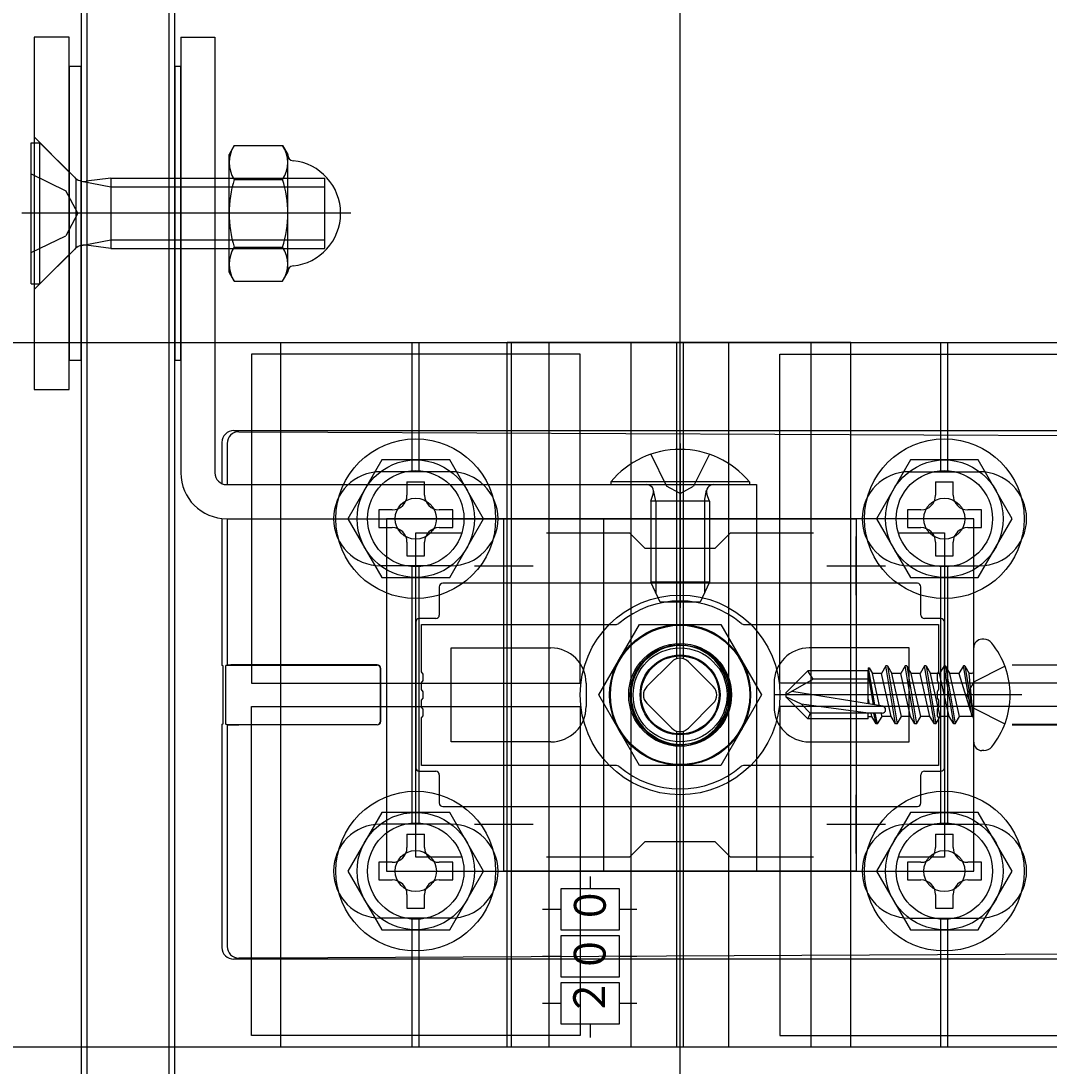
# Model space of a CAD drawing. Units: millimetres, scale not verified. Extents: x -875 to 875, y -1299 to 1293.
# Drawn here: x -231.1 to -143.6, y 607.6 to 696.6 of the extents above; entities that cross this region are included whole.
import ezdxf
from ezdxf.enums import TextEntityAlignment as Align

# ---------------------------------------------------------------- set-up
doc = ezdxf.new("R2010")
doc.units = ezdxf.units.MM
doc.header["$LTSCALE"] = 8
for name, color, linetype in [('0-2_YKK_11', 7, 'Continuous'), ('0-3_YKK_12', 2, 'Continuous'), ('0-4_YKK_13', 4, 'Continuous'), ('0-7_YSS_K', 3, 'Continuous')]:
    doc.layers.add(name, color=color, linetype=linetype)
doc.styles.add('ＭＳ ゴシック', font='')
doc.styles.get('ＭＳ ゴシック').set_extended_font_data('MS Gothic')

msp = doc.modelspace()

# ---------------------------------------------------------------- linework, layer by layer
at = {"layer": '0-2_YKK_11'}
for p, q in [((-190, 647.7), (-190, 652.7)), ((-160, 647.7), (-160, 652.7)), ((-192.5, 650.2), (-187.5, 650.2)), ((-162.5, 650.2), (-157.5, 650.2)), ((-190, 625.7), (-190, 630.7)), ((-160, 625.7), (-160, 630.7)), ((-192.5, 628.2), (-187.5, 628.2)), ((-162.5, 628.2), (-157.5, 628.2))]:
    msp.add_line(p, q, dxfattribs=at)
msp.add_lwpolyline([(-200, 624.2), (-150, 624.2), (-150, 654.2), (-200, 654.2)], close=True, dxfattribs=at)
for points in [[(-193.633, 625.4), (-197.5, 625.4), (-197.5, 653), (-193.633, 653)], [(-186.367, 653), (-179.3, 653), (-178, 651.7), (-172, 651.7), (-170.7, 653), (-163.633, 653)], [(-156.367, 653), (-152.5, 653), (-152.5, 625.4), (-156.367, 625.4)], [(-163.633, 625.4), (-170.7, 625.4), (-172, 626.7), (-178, 626.7), (-179.3, 625.4), (-186.367, 625.4)]]:
    msp.add_lwpolyline(points, dxfattribs=at)
at = {"layer": '0-3_YKK_12'}
msp.add_circle((-175, 639.2), 6, dxfattribs=at)
at = {"layer": '0-4_YKK_13'}
for p, q in [((-226, 916.7), (-226, 199.7)), ((-225.5, 917.2), (-225.5, 199.2)), ((-218.5, 199.2), (-218.5, 917.2)), ((-218, 199.7), (-218, 916.7)), ((-217.5, 695.2), (-214.6, 695.2)), ((-217.5, 695.2), (-217.5, 658.1)), ((-214.6, 695.2), (-214.6, 658.1)), ((-230.25, 674.2), (-230.25, 686.2)), ((-230, 686.7), (-227, 683.7)), ((-229.5, 674.2), (-229.5, 686.2)), ((-229.5, 686.2), (-226.567, 683.267)), ((-212.953, 685.974), (-213.4, 685.2)), ((-213.4, 675.2), (-213.4, 685.2)), ((-230.25, 683.55), (-227.287, 682.105)), ((-226.453, 683.167), (-226.453, 677.233)), ((-225.949, 682.938), (-223.453, 682.45)), ((-223.453, 683.2), (-225.564, 682.926)), ((-223.453, 683.2), (-205.25, 683.2)), ((-212.953, 683.087), (-208.847, 683.087)), ((-205.25, 677.2), (-205.25, 683.2)), ((-226.274, 680.2), (-227.287, 682.105)), ((-223.453, 682.45), (-205.25, 682.45)), ((-203.035, 680.2), (-231.043, 680.2)), ((-226.274, 680.2), (-227.287, 678.295)), ((-230.25, 676.85), (-227.287, 678.295)), ((-225.949, 677.462), (-223.453, 677.95)), ((-223.453, 677.2), (-225.564, 677.474)), ((-223.453, 677.95), (-205.25, 677.95)), ((-212.953, 677.313), (-208.847, 677.313)), ((-230, 673.7), (-227, 676.7)), ((-229.5, 674.2), (-226.567, 677.133)), ((-212.953, 674.426), (-213.4, 675.2)), ((-209, 609.2), (-209, 669.2)), ((-197.8, 658.2), (-197.8, 669.2)), ((-197.2, 658.2), (-197.2, 669.2)), ((-189.359, 669.2), (-189.708, 669.2)), ((-160.47, 669.2), (-189.359, 669.2)), ((-186.15, 609.2), (-186.15, 669.2)), ((-179.15, 609.2), (-179.15, 669.2)), ((-175.3, 669.2), (-175.3, 642.275)), ((-174.7, 642.275), (-174.7, 669.2)), ((-170.85, 609.2), (-170.85, 669.2)), ((-163.85, 609.2), (-163.85, 669.2)), ((-160.47, 609.2), (-160.47, 669.2)), ((-152.8, 658.2), (-152.8, 669.2)), ((-152.2, 658.2), (-152.2, 669.2)), ((-213, 661.7), (-205, 661.7)), ((-212.553, 661.609), (-205, 661.575)), ((-205, 661.7), (-136.999, 661.7)), ((-205, 661.575), (-137.436, 661.266)), ((-214, 660.7), (-214, 657.183)), ((-213.558, 660.609), (-213.558, 657.1)), ((-175, 660.6), (-175, 646.6)), ((-177.5, 659.683), (-176.145, 656.965)), ((-172.5, 659.683), (-173.855, 656.965)), ((-194.5, 658.2), (-200.5, 658.2)), ((-155.5, 658.2), (-149.5, 658.2)), ((-198.25, 657.35), (-198.25, 656.2)), ((-198.25, 657.35), (-196.75, 657.35)), ((-196.75, 656.2), (-196.75, 657.35)), ((-180.9, 657.348), (-180.9, 657.1)), ((-169.1, 657.348), (-180.9, 657.348)), ((-180.9, 657.1), (-169.1, 657.1)), ((-175, 656.356), (-176.145, 656.965)), ((-175, 656.356), (-173.855, 656.965)), ((-169.1, 657.348), (-169.1, 657.1)), ((-153.25, 657.35), (-153.25, 656.2)), ((-153.25, 657.35), (-151.75, 657.35)), ((-151.75, 656.2), (-151.75, 657.35)), ((-177.5, 655.7), (-177.284, 656.295)), ((-177.067, 655.7), (-177.26, 656.623)), ((-172.933, 655.7), (-172.74, 656.623)), ((-172.5, 655.7), (-172.716, 656.295)), ((-200.65, 654.95), (-200.65, 653.45)), ((-199.5, 654.95), (-200.65, 654.95)), ((-194.35, 654.95), (-195.5, 654.95)), ((-194.35, 653.45), (-194.35, 654.95)), ((-172.5, 655.7), (-177.5, 655.7)), ((-177.5, 655.7), (-177.5, 648.8)), ((-177.067, 655.7), (-177.067, 647.88)), ((-172.933, 655.7), (-172.933, 647.88)), ((-172.5, 655.7), (-172.5, 648.8)), ((-155.65, 654.95), (-155.65, 653.45)), ((-154.5, 654.95), (-155.65, 654.95)), ((-149.35, 654.95), (-150.5, 654.95)), ((-149.35, 653.45), (-149.35, 654.95)), ((-214, 654.221), (-214, 641.7)), ((-213.6, 654.2), (-168.5, 654.2)), ((-213.558, 654.2), (-213.558, 641.736)), ((-200.65, 653.45), (-199.5, 653.45)), ((-195.5, 653.45), (-194.35, 653.45)), ((-155.65, 653.45), (-154.5, 653.45)), ((-150.5, 653.45), (-149.35, 653.45)), ((-198.25, 652.2), (-198.25, 651.05)), ((-153.25, 652.2), (-153.25, 651.05)), ((-194.5, 650.2), (-200.5, 650.2)), ((-197.8, 628.2), (-197.8, 650.2)), ((-197.2, 628.2), (-197.2, 650.2)), ((-155.5, 650.2), (-149.5, 650.2)), ((-152.8, 628.2), (-152.8, 650.2)), ((-152.2, 628.2), (-152.2, 650.2)), ((-154.8, 648.7), (-195.2, 648.7)), ((-172.5, 648.8), (-177.5, 648.8)), ((-176.7, 647.1), (-177.5, 648.8)), ((-172.5, 648.8), (-173.3, 647.1)), ((-195.5, 648.4), (-195.5, 646)), ((-154.5, 646), (-154.5, 648.4)), ((-173.3, 647.1), (-176.7, 647.1)), ((-197.5, 645.4), (-197.5, 633)), ((-195.8, 645.7), (-197.2, 645.7)), ((-152.8, 645.7), (-154.2, 645.7)), ((-152.5, 633), (-152.5, 645.4)), ((-149.138, 643.935), (-149.3, 643.935)), ((-150, 635.165), (-150, 643.235)), ((-213.895, 641.665), (-214, 641.7)), ((-213.895, 636.735), (-213.895, 641.665)), ((-213.558, 641.736), (-213.663, 641.701)), ((-213.663, 636.699), (-213.663, 641.701)), ((-177.828, 639.907), (-175.707, 642.028)), ((-174.293, 642.028), (-172.172, 639.907)), ((-157.473, 641.672), (-157.846, 641.024)), ((-157.355, 641.672), (-157.473, 641.672)), ((-156.649, 636.728), (-157.473, 641.672)), ((-157.355, 641.672), (-156.981, 641.024)), ((-157.355, 641.672), (-156.531, 636.728)), ((-155.825, 641.672), (-156.199, 641.024)), ((-155.707, 641.672), (-155.825, 641.672)), ((-155.001, 636.728), (-155.825, 641.672)), ((-155.707, 641.672), (-155.333, 641.024)), ((-155.707, 641.672), (-154.883, 636.728)), ((-154.177, 641.672), (-154.551, 641.024)), ((-154.059, 641.672), (-154.177, 641.672)), ((-153.353, 636.728), (-154.177, 641.672)), ((-154.059, 641.672), (-153.685, 641.024)), ((-154.059, 641.672), (-153.235, 636.728)), ((-152.411, 641.672), (-152.529, 641.672)), ((-152.411, 641.672), (-151.587, 636.728)), ((-152.411, 641.672), (-152.038, 641.024)), ((-150.175, 637.434), (-150.881, 641.672)), ((-150.763, 641.672), (-150.881, 641.672)), ((-150.763, 641.672), (-150.057, 637.434)), ((-150.763, 641.672), (-150.39, 641.024)), ((-150, 640.325), (-147.343, 641.65)), ((-146.735, 641.752), (-137.441, 641.752)), ((-136.337, 641.701), (-146.727, 641.728)), ((-200.5, 636.965), (-200.5, 641.435)), ((-200.483, 636.948), (-200.483, 641.452)), ((-166, 639.375), (-164.125, 641.25)), ((-159, 641.25), (-164.125, 641.25)), ((-158.976, 641.511), (-159, 641.25)), ((-159, 638.438), (-159, 641.25)), ((-159, 640.949), (-158.57, 638.368)), ((-158.976, 641.511), (-158.449, 638.349)), ((-158.976, 641.511), (-158.976, 641.511)), ((-158.976, 641.511), (-158.91, 641.511)), ((-158.91, 641.511), (-158.629, 641.024)), ((-158.009, 638.277), (-158.629, 641.024)), ((-157.846, 641.024), (-158.629, 641.024)), ((-157.022, 637.376), (-157.846, 641.024)), ((-156.199, 641.024), (-156.981, 641.024)), ((-156.157, 637.376), (-156.981, 641.024)), ((-155.375, 637.376), (-156.199, 641.024)), ((-154.551, 641.024), (-155.333, 641.024)), ((-154.509, 637.376), (-155.333, 641.024)), ((-153.727, 637.376), (-154.551, 641.024)), ((-152.903, 641.024), (-153.685, 641.024)), ((-152.861, 637.376), (-153.685, 641.024)), ((-152.079, 637.376), (-152.903, 641.024)), ((-151.255, 641.024), (-152.038, 641.024)), ((-151.214, 637.376), (-152.038, 641.024)), ((-151.255, 641.024), (-150.175, 637.434)), ((-150.057, 637.434), (-150.39, 641.024)), ((-150.2, 641.024), (-150.39, 641.024)), ((-183, 640.2), (-183, 638.2)), ((-167, 640.2), (-167, 638.2)), ((-163.662, 640.55), (-166, 639.2)), ((-150, 640.325), (-150.598, 639.2)), ((-145.9, 639.2), (-167.002, 639.2)), ((-166, 639.375), (-166, 639.025)), ((-166, 639.025), (-164.125, 637.15)), ((-164.674, 638.407), (-166, 639.025)), ((-157.747, 638.235), (-165.499, 639.489)), ((-150, 638.075), (-150.598, 639.2)), ((-175.707, 636.372), (-177.828, 638.493)), ((-172.172, 638.493), (-174.293, 636.372)), ((-159, 637.65), (-164.674, 638.407)), ((-159, 638.836), (-158.907, 638.423)), ((-150, 638.075), (-147.343, 636.75)), ((-163.918, 637.65), (-164.125, 637.15)), ((-159, 637.15), (-164.125, 637.15)), ((-159, 637.15), (-159, 637.65)), ((-159, 637.376), (-158.67, 637.376)), ((-158.67, 637.376), (-158.732, 637.65)), ((-158.297, 636.728), (-158.67, 637.376)), ((-158.297, 636.728), (-158.505, 637.65)), ((-158.179, 636.728), (-158.387, 637.65)), ((-158.179, 636.728), (-157.805, 637.376)), ((-157.805, 637.376), (-157.867, 637.65)), ((-157.022, 637.376), (-157.805, 637.376)), ((-156.649, 636.728), (-157.022, 637.376)), ((-156.531, 636.728), (-156.157, 637.376)), ((-155.375, 637.376), (-156.157, 637.376)), ((-155.001, 636.728), (-155.375, 637.376)), ((-154.883, 636.728), (-154.509, 637.376)), ((-153.727, 637.376), (-154.509, 637.376)), ((-153.353, 636.728), (-153.727, 637.376)), ((-153.235, 636.728), (-152.861, 637.376)), ((-152.079, 637.376), (-152.861, 637.376)), ((-151.705, 636.728), (-152.079, 637.376)), ((-151.587, 636.728), (-151.214, 637.376)), ((-150.2, 637.376), (-151.214, 637.376)), ((-150.057, 637.434), (-150.175, 637.434)), ((-214, 636.7), (-213.895, 636.735)), ((-214, 636.7), (-214, 624.179)), ((-213.558, 636.664), (-213.663, 636.699)), ((-158.179, 636.728), (-158.297, 636.728)), ((-156.531, 636.728), (-156.649, 636.728)), ((-154.883, 636.728), (-155.001, 636.728)), ((-153.235, 636.728), (-153.353, 636.728)), ((-151.587, 636.728), (-151.705, 636.728)), ((-146.735, 636.648), (-137.441, 636.648)), ((-136.337, 636.699), (-146.727, 636.672)), ((-175.3, 636.125), (-175.3, 609.2)), ((-174.7, 609.2), (-174.7, 636.125)), ((-149.138, 634.465), (-149.3, 634.465)), ((-197.2, 632.7), (-195.8, 632.7)), ((-154.2, 632.7), (-152.8, 632.7)), ((-195.5, 632.4), (-195.5, 630)), ((-154.5, 630), (-154.5, 632.4)), ((-195.2, 629.7), (-154.8, 629.7)), ((-194.5, 628.2), (-200.5, 628.2)), ((-155.5, 628.2), (-149.5, 628.2)), ((-198.25, 627.35), (-198.25, 626.2)), ((-198.25, 627.35), (-196.75, 627.35)), ((-196.75, 626.2), (-196.75, 627.35)), ((-153.25, 627.35), (-153.25, 626.2)), ((-153.25, 627.35), (-151.75, 627.35)), ((-151.75, 626.2), (-151.75, 627.35)), ((-200.65, 624.95), (-200.65, 623.45)), ((-199.5, 624.95), (-200.65, 624.95)), ((-194.35, 624.95), (-195.5, 624.95)), ((-194.35, 623.45), (-194.35, 624.95)), ((-155.65, 624.95), (-155.65, 623.45)), ((-154.5, 624.95), (-155.65, 624.95)), ((-149.35, 624.95), (-150.5, 624.95)), ((-149.35, 623.45), (-149.35, 624.95)), ((-200.65, 623.45), (-199.5, 623.45)), ((-195.5, 623.45), (-194.35, 623.45)), ((-182.65, 623.735), (-182.65, 622.7)), ((-155.65, 623.45), (-154.5, 623.45)), ((-150.5, 623.45), (-149.35, 623.45)), ((-198.25, 622.2), (-198.25, 621.05)), ((-153.25, 622.2), (-153.25, 621.05)), ((-194.5, 620.2), (-200.5, 620.2)), ((-197.8, 609.2), (-197.8, 620.2)), ((-197.2, 609.2), (-197.2, 620.2)), ((-186.71, 620.95), (-185.15, 620.95)), ((-180.15, 620.95), (-178.675, 620.95)), ((-155.5, 620.2), (-149.5, 620.2)), ((-152.8, 609.2), (-152.8, 620.2)), ((-152.2, 609.2), (-152.2, 620.2)), ((-205, 616.7), (-213, 616.7)), ((-205, 616.825), (-212.553, 616.791)), ((-137.436, 617.134), (-205, 616.825)), ((-136.999, 616.7), (-205, 616.7)), ((-186.71, 616.95), (-185.15, 616.95)), ((-180.15, 616.95), (-178.675, 616.95)), ((-186.71, 612.95), (-185.15, 612.95)), ((-180.15, 612.95), (-178.675, 612.95)), ((-182.65, 611.2), (-182.65, 610.029))]:
    msp.add_line(p, q, dxfattribs=at)
for points in [[(-230, 695.2), (-230, 665.2), (-227, 665.2), (-227, 695.2)], [(-227, 692.7), (-227, 667.7), (-226, 667.7), (-226, 692.7)], [(-218, 667.7), (-217.5, 667.7), (-217.5, 692.7), (-218, 692.7)], [(-273.7, 669.2), (-76.3, 669.2), (-76.3, 609.2), (-273.7, 609.2)], [(-211.5, 640.2), (-183.5, 640.2), (-183.5, 668.2), (-211.5, 668.2)], [(-166.5, 668.2), (-138.5, 668.2), (-138.5, 640.2), (-166.5, 640.2)], [(-200.387, 659.2), (-203.274, 654.2), (-200.387, 649.2), (-194.613, 649.2), (-191.726, 654.2), (-194.613, 659.2)], [(-155.387, 659.2), (-158.274, 654.2), (-155.387, 649.2), (-149.613, 649.2), (-146.726, 654.2), (-149.613, 659.2)], [(-190, 654.2), (-160, 654.2), (-160, 624.2), (-190, 624.2)], [(-168.5, 624.2), (-181.5, 624.2), (-181.5, 654.2), (-168.5, 654.2)], [(-178.464, 633.2), (-181.928, 639.2), (-178.464, 645.2), (-171.536, 645.2), (-168.072, 639.2), (-171.536, 633.2)], [(-211.5, 638.2), (-183.5, 638.2), (-183.5, 610.2), (-211.5, 610.2)], [(-166.5, 610.2), (-138.5, 610.2), (-138.5, 638.2), (-166.5, 638.2)], [(-200.387, 629.2), (-203.274, 624.2), (-200.387, 619.2), (-194.613, 619.2), (-191.726, 624.2), (-194.613, 629.2)], [(-155.387, 629.2), (-158.274, 624.2), (-155.387, 619.2), (-149.613, 619.2), (-146.726, 624.2), (-149.613, 629.2)], [(-180.15, 619.2), (-180.15, 622.7), (-185.15, 622.7), (-185.15, 619.2)], [(-180.15, 615.2), (-180.15, 618.7), (-185.15, 618.7), (-185.15, 615.2)], [(-180.15, 611.2), (-180.15, 614.7), (-185.15, 614.7), (-185.15, 611.2)]]:
    msp.add_lwpolyline(points, close=True, dxfattribs=at)
for points in [[(-230.25, 686.2), (-230, 686.2), (-229.5, 686.2)], [(-212.953, 685.974), (-208.847, 685.974), (-208.4, 685.2)], [(-212.953, 674.426), (-208.847, 674.426), (-208.4, 675.2), (-208.4, 685.2)], [(-223.453, 683.2), (-223.453, 677.2), (-205.25, 677.2)], [(-230.25, 674.2), (-230, 674.2), (-229.5, 674.2)], [(-189.359, 609.2), (-189.708, 609.2), (-189.708, 669.2)], [(-160.47, 609.2), (-189.359, 609.2), (-189.359, 669.2)], [(-213.6, 657.1), (-168.5, 657.1), (-168.5, 654.2)], [(-198.25, 651.05), (-196.75, 651.05), (-196.75, 652.2)], [(-153.25, 651.05), (-151.75, 651.05), (-151.75, 652.2)], [(-197, 645.2), (-180.404, 645.2), (-180.208, 645.272)], [(-180.208, 633.128), (-180.404, 633.2), (-197, 633.2), (-197, 637.242), (-196.88, 637.425), (-196.88, 637.975), (-197, 638.158), (-197, 638.742), (-196.88, 638.925), (-196.88, 639.475), (-197, 639.658), (-197, 640.242), (-196.88, 640.425), (-196.88, 640.975), (-197, 641.158), (-197, 645.2)], [(-169.792, 645.272), (-169.596, 645.2), (-153, 645.2), (-153, 641.158), (-153.12, 640.975), (-153.12, 640.425), (-153, 640.242), (-153, 639.658), (-153.12, 639.475), (-153.12, 638.925), (-153, 638.742), (-153, 638.158), (-153.12, 637.975), (-153.12, 637.425), (-153, 637.242), (-153, 633.2), (-169.596, 633.2), (-169.792, 633.128)], [(-186, 635.2), (-194.5, 635.2), (-194.5, 643.2), (-186, 643.2)], [(-164, 635.2), (-155.5, 635.2), (-155.5, 643.2), (-164, 643.2)], [(-213.663, 641.701), (-202.188, 641.731), (-200.801, 641.734)], [(-200.782, 641.752), (-202.188, 641.752), (-212.559, 641.752)], [(-151.705, 636.728), (-152.529, 641.672), (-152.903, 641.024)], [(-150.763, 641.672), (-150.881, 641.672), (-151.255, 641.024)], [(-159, 640.55), (-163.662, 640.55), (-164.125, 641.25)], [(-157.794, 637.65), (-163.918, 637.65), (-164.674, 638.407)], [(-213.663, 636.699), (-202.188, 636.669), (-200.801, 636.666)], [(-213.558, 636.664), (-213.558, 624.2), (-213.558, 621.3), (-213.558, 617.791)], [(-200.782, 636.648), (-202.188, 636.648), (-212.559, 636.648)], [(-214, 624.179), (-214, 621.217), (-214, 617.7)], [(-198.25, 621.05), (-196.75, 621.05), (-196.75, 622.2)], [(-153.25, 621.05), (-151.75, 621.05), (-151.75, 622.2)]]:
    msp.add_lwpolyline(points, dxfattribs=at)
for centre, radius in [((-197.5, 654.2), 6.8), ((-152.5, 654.2), 6.8), ((-197.5, 654.2), 5), ((-152.5, 654.2), 5), ((-197.5, 654.2), 4.1), ((-152.5, 654.2), 4.1), ((-197.5, 654.2), 1.75), ((-152.5, 654.2), 1.75), ((-175, 639.2), 8.5), ((-175, 639.2), 8.5), ((-175, 639.2), 5.928), ((-175, 639.2), 4.375), ((-175, 639.2), 4.25), ((-175, 639.2), 4.25), ((-174.903, 639.2), 4.245), ((-175, 639.2), 4), ((-175, 639.2), 4), ((-175, 639.2), 4), ((-175, 639.2), 3.4), ((-175, 639.2), 3.324), ((-175, 639.2), 3.32), ((-197.5, 624.2), 6.8), ((-152.5, 624.2), 6.8), ((-197.5, 624.2), 5), ((-152.5, 624.2), 5), ((-197.5, 624.2), 4.1), ((-152.5, 624.2), 4.1), ((-197.5, 624.2), 1.75), ((-152.5, 624.2), 1.75)]:
    msp.add_circle(centre, radius, dxfattribs=at)
for centre, radius, start, end in [((-210.844, 684.53), 2.556, 145.61575, 214.38425), ((-210.956, 684.53), 2.556, 325.61575, 34.38425), ((-207.9, 685.175), 0.5, 180, 264.26083), ((-208.4, 680.2), 4.5, 275.73917, 84.26083), ((-225.719, 684.116), 1.2, 225, 277.39547), ((-203.847, 680.2), 9.553, 162.41205, 197.58795), ((-217.953, 680.2), 9.553, 342.41205, 17.58795), ((-225.719, 676.284), 1.2, 82.60453, 135), ((-210.844, 675.87), 2.556, 145.61575, 214.38425), ((-210.956, 675.87), 2.556, 325.61575, 34.38425), ((-207.9, 675.225), 0.5, 95.73917, 180), ((-213, 660.7), 1, 90, 180), ((-212.558, 660.609), 1, 89.7383, 180), ((-175, 652.4), 7.7, 39.98312, 140.01688), ((-213.6, 658.1), 3.9, 180, 270), ((-213.6, 658.1), 1, 180, 270), ((-200.5, 654.2), 4, 90, 270), ((-194.5, 654.2), 4, 270, 90), ((-155.5, 654.2), 4, 90, 270), ((-149.5, 654.2), 4, 270, 90), ((-177.848, 656.5), 0.6, 340.03043, 90), ((-172.152, 656.5), 0.6, 90, 199.96957), ((-199.5, 656.2), 1.25, 270, 0), ((-195.5, 656.2), 1.25, 180, 270), ((-154.5, 656.2), 1.25, 270, 0), ((-150.5, 656.2), 1.25, 180, 270), ((-199.5, 652.2), 1.25, 0, 90), ((-195.5, 652.2), 1.25, 90, 180), ((-154.5, 652.2), 1.25, 0, 90), ((-150.5, 652.2), 1.25, 90, 180), ((-175, 639.2), 8, 49.3793, 130.6207), ((-175, 639.2), 4.25, 89.99999, 270.00001), ((-175.102, 639.199), 4.25, 273.27666, 87.50585), ((-149.3, 643.235), 0.7, 90, 180), ((-149.138, 643.073), 0.862, 39.12355, 90), ((-153.9, 639.2), 7, 0, 39.12355), ((-186, 640.2), 3, 0.00001, 89.99999), ((-164, 640.2), 3, 90.00001, 179.99999), ((-175, 641.321), 1, 45, 135), ((-150.2, 641.224), 0.2, 270, 360), ((-177.121, 639.2), 1, 135, 225), ((-172.879, 639.2), 1, 315, 45), ((-153.9, 639.2), 7, 320.87645, 0), ((-186, 638.2), 3, 270.00001, 359.99999), ((-164, 638.2), 3, 180.00001, 269.99999), ((-157.794, 637.944), 0.294, 0, 80.8071), ((-157.794, 637.944), 0.294, 270, 0), ((-150.2, 637.176), 0.2, 0, 90), ((-175, 637.079), 1, 225, 315), ((-149.3, 635.165), 0.7, 180, 270), ((-149.138, 635.327), 0.862, 270, 320.87645), ((-175, 639.2), 8, 229.3793, 310.6207), ((-200.5, 624.2), 4, 90, 270), ((-194.5, 624.2), 4, 270, 90), ((-155.5, 624.2), 4, 90, 270), ((-149.5, 624.2), 4, 270, 90), ((-199.5, 626.2), 1.25, 270, 0), ((-195.5, 626.2), 1.25, 180, 270), ((-154.5, 626.2), 1.25, 270, 0), ((-150.5, 626.2), 1.25, 180, 270), ((-199.5, 622.2), 1.25, 0, 90), ((-195.5, 622.2), 1.25, 90, 180), ((-154.5, 622.2), 1.25, 0, 90), ((-150.5, 622.2), 1.25, 90, 180), ((-213, 617.7), 1, 180, 270), ((-212.558, 617.791), 1, 180, 270.2617)]:
    msp.add_arc(centre, radius, start, end, dxfattribs=at)
for centre, major_axis, ratio, start_param, end_param in [((-195.2, 648.4), (-0.212, 0.212), 0.999695, 5.497939, 7.068431), ((-154.8, 648.4), (0.212, 0.212), 0.999695, 5.497939, 7.068431), ((-195.8, 646), (0.212, -0.212), 0.999695, 5.497939, 7.068431), ((-154.2, 646), (-0.212, -0.212), 0.999695, 5.497939, 7.068431), ((-197.2, 645.4), (-0.212, 0.212), 0.999695, 5.497939, 7.068431), ((-152.8, 645.4), (0.212, 0.212), 0.999695, 5.497939, 7.068431), ((-212.559, 641.735), (1, 0), 0.017455, 1.570796, 3.089233), ((-200.801, 641.434), (0.275, 0.123), 0.996125, 5.863502, 7.433993), ((-200.783, 641.452), (-0.212, -0.212), 0.999695, 2.356347, 3.926839), ((-212.559, 636.665), (1, 0), 0.017455, 3.193953, 4.712389), ((-200.801, 636.966), (0.275, -0.123), 0.996125, 5.132377, 6.702869), ((-200.783, 636.948), (-0.212, 0.212), 0.999695, 2.356347, 3.926839), ((-197.2, 633), (-0.212, -0.212), 0.999695, 5.497939, 7.068431), ((-195.8, 632.4), (0.212, 0.212), 0.999695, 5.497939, 7.068431), ((-154.2, 632.4), (-0.212, 0.212), 0.999695, 5.497939, 7.068431), ((-152.8, 633), (0.212, -0.212), 0.999695, 5.497939, 7.068431), ((-195.2, 630), (-0.212, -0.212), 0.999695, 5.497939, 7.068431), ((-154.8, 630), (0.212, -0.212), 0.999695, 5.497939, 7.068431)]:
    msp.add_ellipse(centre, major_axis=major_axis, ratio=ratio, start_param=start_param, end_param=end_param, dxfattribs=at)
at = {"layer": '0-7_YSS_K'}
msp.add_line((-175, 1.2), (-175, 889.2), dxfattribs=at)

# ---------------------------------------------------------------- texts
at = {"layer": '0-4_YKK_13', "style": 'ＭＳ ゴシック', "width": 0.9}
for s, p in [('０', (-180.51, 619.62)), ('０', (-180.528, 615.483)), ('２', (-180.568, 611.794))]:
    msp.add_text(s, height=2.711, rotation=90, dxfattribs=at).set_placement(p, align=Align.BOTTOM_LEFT)

doc.saveas('drawing.dxf')
